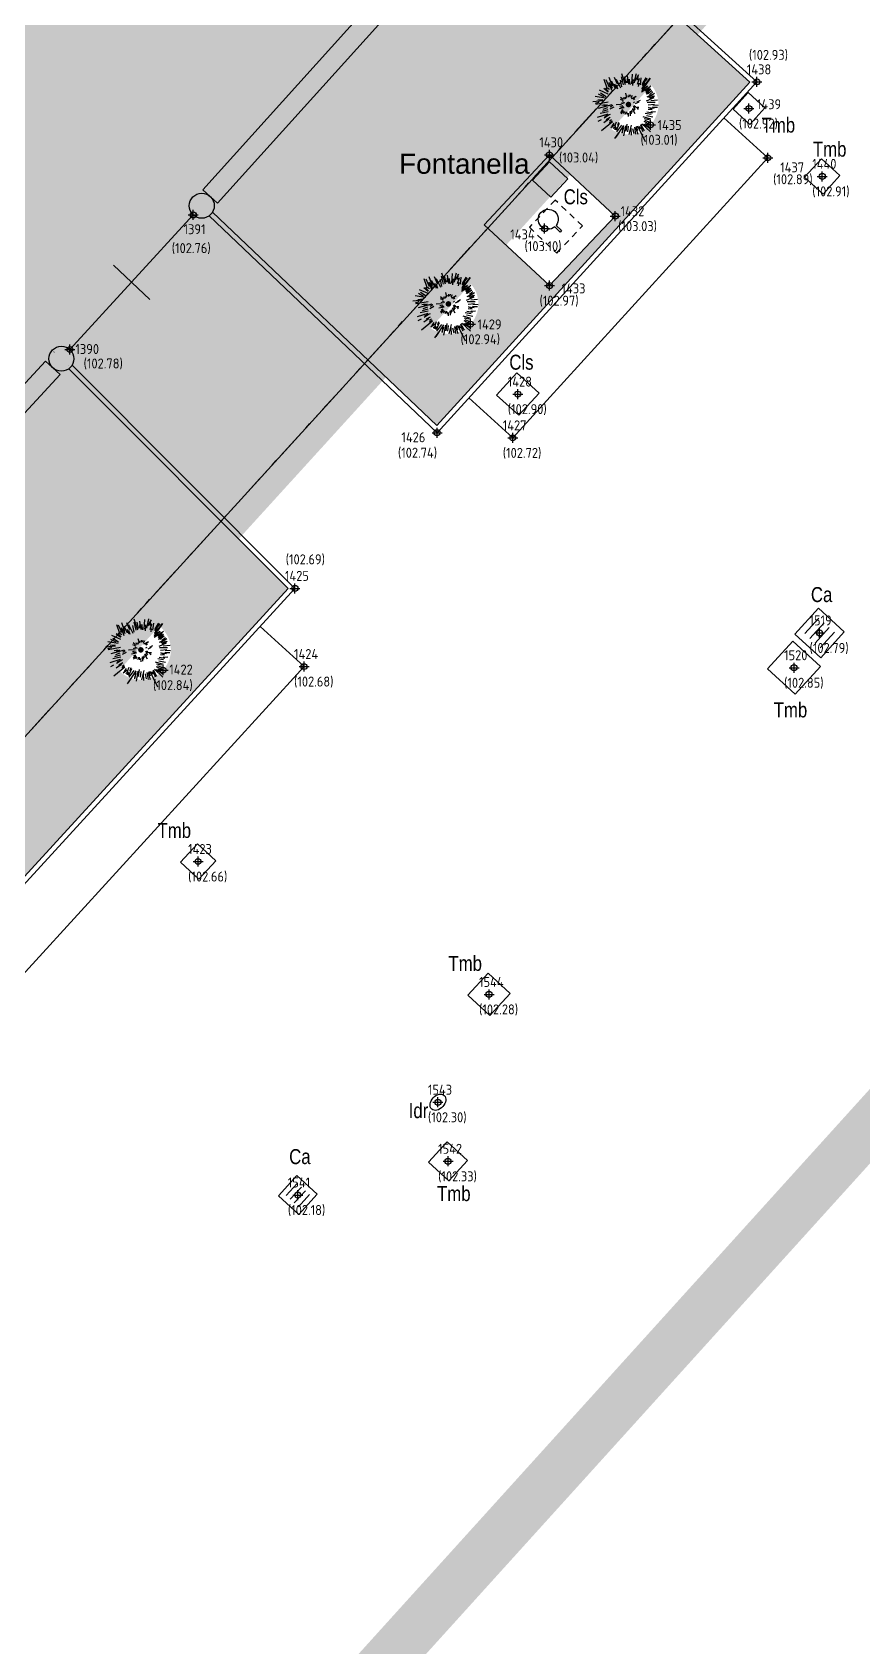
# Model space of a CAD drawing. Extents: x 9555 to 11275, y -8412 to -6382.
# Drawn here: x 10289.21 to 10305.8, y -8019.23 to -7986.96 of the extents above; entities that cross this region are included whole.
import ezdxf
from ezdxf.enums import TextEntityAlignment as Align

# ---------------------------------------------------------------- set-up
doc = ezdxf.new("R2010")
doc.units = 0
doc.header["$MEASUREMENT"] = 0
doc.header["$XCLIPFRAME"] = 2
doc.header["$PDMODE"] = 33
doc.header["$PDSIZE"] = 0.12
for name, pattern in [('DASHEDX2', [1.5, 1, -0.5]), ('HIDDEN2', [0.1875, 0.125, -0.0625]), ('PHANTOM2', [1.25, 0.625, -0.125, 0.125, -0.125, 0.125, -0.125]), ('TRATTEGGIATA', [0.75, 0.5, -0.25])]:
    doc.linetypes.add(name, pattern=pattern)
doc.layers.get('0').update_dxf_attribs({"color": 53, "lineweight": 50})
for name, color, linetype in [('01_PROG', 7, 'Continuous'), ('02_CAT', 7, 'Continuous'), ('Conf Lotti-Retino', 253, 'Continuous'), ('Conf Lotti_xLIMITE Comparto', 30, 'DASHEDX2'), ('GEI-Nome_P', 6, 'Continuous'), ('GEI-Punti', 7, 'Continuous'), ('Gei-Punti_3D', 3, 'Continuous'), ('GEI-Quote_P', 3, 'Continuous'), ('GEI-Simboli', 6, 'Continuous'), ('Immagine', 181, 'Continuous'), ('Ril-Aiuola_Retino', 85, 'Continuous'), ('Ril-Albero', 104, 'Continuous'), ('Ril-Fabbr_Retino', 8, 'Continuous'), ('Ril-Fontana', 6, 'Continuous'), ('Ril-Muro', 6, 'Continuous'), ('Ril-Strada', 4, 'Continuous'), ('Ril-Strada_Marciapiede', 4, 'Continuous'), ('Ril-Tomb_CADITOIA-Chiusino', 5, 'Continuous'), ('Ril-Tomb_CEMENTO-Cls', 5, 'Continuous'), ('Ril-Tomb_Idrante', 5, 'Continuous'), ('Ril-Tombino', 5, 'Continuous')]:
    doc.layers.add(name, color=color, linetype=linetype)
for name, color, linetype, lineweight in [('Conf Lotti', 2, 'PHANTOM2', 30), ('Fr02 Fgl. 957E', 150, 'Continuous', 30), ('x Area Rilievo', 1, 'Continuous', 15)]:
    doc.layers.add(name, color=color, linetype=linetype, lineweight=lineweight)
doc.styles.add('Arial', font='arial.ttf')
doc.styles.add('HELVLA', font='helvl', dxfattribs={"width": 0.8})
doc.styles.get("Standard").update_dxf_attribs({"font": 'isocp.shx'})
picture_1 = doc.add_image_def('image2.png', size_in_pixel=(4950, 3510))
picture_2 = doc.add_image_def('image3.png', size_in_pixel=(3510, 4950))

# ---------------------------------------------------------------- blocks, each defined once
blk = doc.blocks.new('TCa-a')
at = {"layer": 'Ril-Tomb_CADITOIA-Chiusino'}
for p, q in [((-0.1499999999998636, 0.1500000000005457), (0.1500000000000909, 0.1500000000005457)), ((-0.1499999999998636, 0.0500000000001819), (0.1500000000000909, 0.0500000000001819)), ((-0.1499999999998636, -0.0500000000001819), (0.1500000000000909, -0.0500000000001819)), ((-0.1499999999998636, -0.1499999999996362), (0.1500000000000909, -0.1499999999996362))]:
    blk.add_line(p, q, dxfattribs=at)
blk.add_lwpolyline([(-0.25, -0.25), (0.25, -0.25), (0.25, 0.25), (-0.25, 0.25)], close=True, dxfattribs=at)
blk = doc.blocks.new('ALB_CIPRESSO')
at = {"layer": 'Ril-Albero'}
for p, q in [((-1.14571253691588, 0.8976426906119741), (-1.311359183518789, 1.36083044550287)), ((-1.077183203503409, 0.7079080571656959), (-1.251974136523586, 0.8912705502298195)), ((-1.022870875815443, 0.932111902451652), (-1.21052881668038, 1.344782201356793)), ((-1.027606655130739, 0.8145787470402865), (-1.207501548706205, 0.9307619045703177)), ((-0.9041513586303154, 0.7651249257487507), (-1.047132166544316, 1.189312234617319)), ((-0.8666236375688641, 0.9892060439542547), (-1.037987880127275, 1.469137496444091)), ((-0.8601287701067122, 0.8661598377184418), (-0.9685176391010373, 1.150720878860739)), ((-0.7207479565397534, 0.9343209898925124), (-0.9133871308797552, 1.26302734663841)), ((-0.5988472030526282, 1.097472185869265), (-0.7582853453795906, 1.476777816655158)), ((-0.6417652478560285, 0.8453758142568404), (-0.7332058741174023, 1.107680106979387)), ((-0.7332058741174023, 1.107680106979387), (-0.7207479565397534, 0.9343209898925124)), ((-0.5800989631457014, 0.8290412069254671), (-0.6544686195941267, 1.052304144597656)), ((-0.4127028961747783, 0.8918120353537233), (-0.645487969283522, 1.354508881926449)), ((-0.357204206713277, 0.9537646832523023), (-0.438273275757183, 1.328048171537375)), ((-0.2629096163636859, 1.066357514215269), (-0.3724439381048796, 1.507574883871712)), ((-0.1566071077295419, 1.067134785720555), (-0.3568456932521258, 1.669948808339541)), ((-0.1293282168055612, 1.162452101738381), (-0.2045978718406332, 1.508802154670775)), ((-0.07354316415739959, 1.185240667507969), (-0.04708245376673403, 1.392455361032262)), ((0.01654746422354947, 1.107567047676639), (-0.04826881554026841, 1.554706558421458)), ((0.0481530441961695, 1.376366207861793), (0.01654746422354947, 1.107567047676639)), ((0.1118238712135735, 1.085883025627481), (0.0481530441961695, 1.376366207861793)), ((0.178716843559414, 1.11994314720323), (0.2196303460559648, 1.646188093711316)), ((0.2465098144916738, 1.030916153513317), (0.2720705262954652, 1.361217962301453)), ((0.3293692129304873, 1.176996379675984), (0.4266814034754134, 1.642106858822444)), ((0.334309537379113, 1.266555190710278), (0.4319490001373651, 1.686906718852697)), ((0.3844179030986652, 1.300492585205575), (0.5721889032645322, 1.637575624639794)), ((0.5333520933495492, 1.592530310448637), (0.3844179030986652, 1.300492585205575)), ((0.4977880055685091, 1.099895486220703), (0.6017996087089159, 1.413985414754279)), ((0.5073413822524344, 1.323772059293333), (0.5333520933495492, 1.592530310448637)), ((0.6017996087089159, 1.413985414754279), (0.5073413822524344, 1.323772059293333)), ((0.5546366929102078, 0.9772174612244271), (0.5756661705315764, 1.162011770224126)), ((0.6490540103397962, 1.073025685562243), (0.6966260164053892, 1.453844950336133)), ((0.7189333416324644, 0.6986603792265669), (1.164600127417543, 0.9648919385072077)), ((0.7240782112146462, 0.7602448458819708), (1.041267557996662, 0.9975611531735922)), ((0.7346952225921086, 0.8386548281923751), (0.9009458368163905, 1.058081985134777)), ((0.9015185631897111, 0.9797538208804326), (0.7346952225921086, 0.8386548281923751)), ((0.7497207410717692, 1.079356916918186), (0.9651797224282745, 1.45580858361609)), ((1.021455683396653, 1.411458722877796), (0.7497207410717692, 1.079356916918186)), ((0.7554792460537101, 1.057018350444196), (0.8945736964342359, 1.164343584743619)), ((0.8225358545062136, 1.068698996516105), (0.7554792460537101, 1.057018350444196)), ((0.7566246988008061, 0.9003620219282311), (0.9116855752740776, 1.11970736082003)), ((0.9009458368163905, 1.058081985134777), (0.7566246988008061, 0.9003620219282311)), ((0.9651797224282745, 1.45580858361609), (0.7604195705027905, 1.14657716147849)), ((0.77345021445376, 0.8948898801354517), (1.183584153705397, 1.429429691279438)), ((0.9116855752740776, 1.11970736082003), (0.77345021445376, 0.8948898801354517)), ((0.783289954324573, 1.079602371079091), (1.021455683396653, 1.411458722877796)), ((0.8945736964342359, 1.164343584743619), (0.783289954324573, 1.079602371079091)), ((0.7844354070714417, 0.922946042564945), (0.9058452522385778, 1.153235665045941)), ((0.9011503819499467, 1.030107640757706), (0.7844354070714417, 0.922946042564945)), ((1.041267557996662, 0.9975611531735922), (0.8129824778222883, 0.8448224234416557)), ((0.8129824778222883, 0.8448224234416557), (0.9015185631897111, 0.9797538208804326)), ((0.9058452522385778, 1.153235665045941), (0.8225358545062136, 1.068698996516105)), ((1.183584153705397, 1.429429691279438), (0.9011503819499467, 1.030107640757706)), ((0.9313747227943168, 0.722594397742796), (1.220221543959042, 1.010059979778816)), ((1.153983116039853, 0.8864819561986224), (0.9313747227943168, 0.722594397742796)), ((0.9600036115984949, 0.6332810408657679), (1.153983116039853, 0.8864819561986224)), ((-1.386854957156402, 0.2076738217529055), (-1.929148147811475, 0.1477569574108202)), ((-1.621184905499831, 0.1164377406257699), (-1.810919538946109, 0.04790840721216227)), ((-1.236816223185315, 0.3486500873623299), (-1.802552524035491, 0.4340361776758073)), ((-1.100862100080121, 0.1202422801088687), (-1.771387275577808, -0.002159049477995723)), ((-1.387223138396394, 0.2580276416338165), (-1.666762037037188, 0.2280078459225479)), ((-1.343568731112782, 0.4094163734844187), (-1.630011587482386, 0.5583914727631054)), ((-1.627311591722219, 0.1891301269806718), (-1.621184905499831, 0.1164377406257699)), ((-1.092945084463054, 0.5679136081980687), (-1.575617441741088, 0.7714055802971416)), ((-1.209332787127778, 0.4159930590012664), (-1.518605118292953, 0.626348079800664)), ((-1.104871184694275, 0.6685394299020118), (-1.335733533549046, 0.8682774393291766)), ((-0.6636032382325538, 0.00594093780273397), (-0.3671160968585809, 0.01370398509243387)), ((-0.45312549035134, 0.2984286623395747), (-0.2791118288378129, 0.2213686779123236)), ((-0.4259284174806908, 0.4049357161075022), (-0.2907515658821467, 0.2828304174872756)), ((-0.4180426431114483, 0.09166396810906008), (-0.2890742957886232, 0.05344079359201714)), ((-0.3458820741036561, 0.1705239497096045), (-0.2054376258431603, 0.09321851112144941)), ((-0.2691902709138958, 0.3948914311058616), (-0.2237358664565363, 0.300105932434235)), ((-0.1909439247106093, 0.4066538952283736), (-0.1454486112263567, 0.3062735276835156)), ((-0.1645241233466095, 0.6194634576295357), (-0.0956266086936921, 0.3793750043041655)), ((-0.0956266086936921, 0.3793750043041655), (-0.05164492919698205, 0.4860047851525451)), ((0.02174291061123768, 0.397018700490662), (0.03199174074848088, 0.5257825026801584)), ((0.0941898428056902, 0.4367145999658533), (0.1159147738808315, 0.5263961380805995)), ((0.1449118439250014, 0.3867289613262983), (0.2167042316928018, 0.5159427628095727)), ((0.1677004096939072, 0.3309439086788188), (0.4130973687083497, 0.4390464144871657)), ((0.4130973687083497, 0.4390464144871657), (0.2237718255287291, 0.3145683923194156)), ((0.2237718255287291, 0.3145683923194156), (0.3293788807093279, 0.4104584347078344)), ((0.2744529176211472, 0.2701776225549111), (0.3523310825846693, 0.3322939065601531)), ((0.2756801884213473, 0.1023315562906646), (0.3368964738383511, 0.1475405065903033)), ((0.3935406160464936, 0.05283682597291772), (0.5775167445106035, 0.1437047258605162)), ((0.4824448826541357, 0.1374144035307836), (0.655149455314131, 0.239390223116061)), ((1.221530632812573, 0.83102417576265), (0.9600036115984949, 0.6332810408657679)), ((0.960494519918484, 0.5661426143615245), (1.221530632812573, 0.83102417576265)), ((0.9911688600561774, 0.1970858137119649), (1.392608512184097, 0.3902568053999858)), ((1.011993792544672, 0.409854467088735), (1.391094878197009, 0.5972669537932234)), ((1.014080152904853, 0.1245161544375151), (1.444885056316934, 0.1276661494921427)), ((1.02755112837076, 0.5778232604316145), (1.272375361011882, 0.7642539304961247)), ((1.071051567326549, -0.01494647718027409), (1.412052205544114, 0.02671305557305459)), ((1.084808905979344, 0.3991965466848342), (1.418905586467872, 0.6198509744281182)), ((1.145452465022572, 0.5227336612369982), (1.328937685166693, 0.680739987632478)), ((1.157746746493785, 0.3717540196521441), (1.364020532406585, 0.4739752933983254)), ((1.158237654814002, 0.3046155931479007), (1.425523181010249, 0.480020161567154)), ((1.209164201066869, 0.2266556101312744), (1.583774961563904, 0.2629657281704567)), ((-1.11853703751467, -0.523331276679528), (-1.693499442835673, -0.7065807104445412)), ((-1.48554838682935, -0.8337490605917992), (-1.65833477754245, -0.9245351424269757)), ((-0.9040598727981433, -0.01260275697131874), (-1.635514970525946, -0.219377118981356)), ((-1.091544509777577, -0.3888498785363481), (-1.527207919584725, -0.4927484223735519)), ((-1.256536611953607, -0.01518002565171628), (-1.446516699559879, -0.05014014580956427)), ((-1.120214307608421, -0.2939416527860885), (-1.427359369386068, -0.3745198135093233)), ((-1.143452872670423, -0.1766130425075971), (-1.383418598915796, -0.2622951637858932)), ((-1.16138293204358, -0.02007944107208459), (-1.339968736765513, -0.08293208755821979)), ((-1.33901816137336, -0.9781520166598057), (-1.055070755630823, -0.78584011453313)), ((-1.078963865119476, -0.5789936022483744), (-1.323992642893927, -0.7374499279358133)), ((-0.9897732353254014, -0.5335801068194996), (-1.27429336744126, -0.6475638446881931)), ((-1.27429336744126, -0.6475638446881931), (-1.078963865119476, -0.5789936022483744)), ((-0.9884641464718698, -0.712615910833847), (-1.200250983206388, -0.8260678313563403)), ((-1.200250983206388, -0.8260678313563403), (-1.177421508411271, -0.8874477528806892)), ((-0.9148717615303212, -0.8295763398728013), (-1.020601543791145, -0.9086817756342498)), ((-0.7912215876749542, -0.1404665605732589), (-1.014157253134272, -0.2595951680250437)), ((-0.8533787807054978, -0.05699352673400426), (-0.9870419983167267, -0.1418983765070152)), ((-0.5108645085008447, -0.2223441423720942), (-0.2316119730471655, -0.1531602645336534)), ((-0.4614515962352925, -0.09329397699548281), (-0.3050407218818236, -0.05857931099671987)), ((-0.4254278413818611, -0.4287406553630717), (-0.2809430672593862, -0.2934001676603657)), ((-0.4162426459379276, -0.1545102624113497), (-0.2431698920379404, -0.1028882627069834)), ((-0.3968398616041213, -0.5124591433632304), (-0.2637493703664404, -0.3492261293340562)), ((-0.3815279799382552, -0.3109211367664102), (-0.3034043608147385, -0.2823740660169278)), ((-0.37593311106275, -0.3108802277401992), (-0.2922555320903939, -0.2766973790876364)), ((-0.26836242260174, -0.483543891372392), (-0.196447307753715, -0.3711146965160879)), ((-0.2637493703664404, -0.3492261293340562), (-0.2637493703664404, -0.3492261293340562)), ((-0.1730041975583845, -0.5164176511716505), (-0.1011709007639183, -0.3927987185652455)), ((-0.1011709007639183, -0.3927987185652455), (-0.07205110363975109, -0.549250501946517)), ((-0.01112118140963503, -0.4648774695197062), (-0.00973027450254449, -0.6551030112859735)), ((0.07222912534916759, -0.3859356698631018), (0.0907319110960998, -0.6207974355529586)), ((0.1055528844422042, -0.352121002450076), (0.1457806012640503, -0.4973012300251867)), ((0.1444306033836256, -0.3126705571357888), (0.1955207857433834, -0.4130100156526169)), ((0.1997656567386912, -0.228338433737008), (0.3415191938524913, -0.4846796763413295)), ((0.2165093543383136, -0.2226208377796866), (0.3291021853012808, -0.316915428131324)), ((0.2604092157819196, -0.104801319183025), (0.3551128963983956, -0.04815717697238142)), ((0.2829932364172691, -0.1326120274534333), (0.574130963075504, -0.1584591024420661)), ((0.2831977815508253, -0.1605863718305045), (0.367898086189598, -0.2662752450632979)), ((0.3331425111632598, -0.1042695018350059), (0.4001582105888701, -0.08699398688804649)), ((0.574130963075504, -0.1584591024420661), (0.4510847568415102, -0.1649539699046727)), ((0.4510847568415102, -0.1649539699046727), (0.535825970507176, -0.2762377120143356)), ((0.7847001967891174, -0.6436990606216568), (1.205256270063501, -0.7693128677565255)), ((0.8470619349527624, -0.7551464388398017), (1.127255378020209, -0.8146445451366162)), ((0.8981112082856271, -0.8498910284815793), (1.206728995023923, -0.9707281472765317)), ((0.9177497790003599, -0.4748711777192511), (1.23138970824084, -0.5173392232281913)), ((0.9745575573151655, -0.5919543338368385), (1.333201891719455, -0.6676643203845742)), ((1.001140994785828, -0.4015242469358782), (1.303673004328402, -0.4552638482509792)), ((1.067133968544567, -0.2443770101035625), (1.285497490795251, -0.265161033565164)), ((1.088940717673267, -0.1658852097389172), (1.396903959984684, -0.1972044265257864)), ((1.285497490795251, -0.265161033565164), (1.088940717673267, -0.1658852097389172)), ((1.213664194000557, -0.3887799661733879), (1.465310566317385, -0.3701544533450942)), ((1.303673004328402, -0.4552638482509792), (1.213664194000557, -0.3887799661733879)), ((1.396903959984684, -0.1972044265257864), (1.306936058683505, -0.1363154133232456)), ((1.306936058683505, -0.1363154133232456), (1.575530673733283, -0.1399466489183396)), ((1.328415535598651, -0.01306466195637768), (1.613958393381381, -0.03895264597304049)), ((-0.8692946299929645, -0.9411464451677602), (-1.470063201277753, -1.421128474465149)), ((-1.177421508411271, -0.8874477528806892), (-1.33901816137336, -0.9781520166598057)), ((-0.8864065088328061, -0.8965102212441707), (-1.036731605990781, -0.998322404722785)), ((-0.7616830325055162, -1.119404977676822), (-0.9564807174804173, -1.260708515497754)), ((-0.7960704262916352, -1.007753054325804), (-0.90678144202775, -1.170822432248315)), ((-0.90678144202775, -1.170822432248315), (-0.7616830325055162, -1.119404977676822)), ((-0.6884179197772937, -1.191606455709916), (-0.8218356832287554, -1.310080518735049)), ((-0.2746839861786157, -1.149415105608568), (-0.7508108991889912, -1.841102153586689)), ((-0.6620799364668528, -0.9676071555586532), (-0.738853557710172, -1.180784899201171)), ((-0.738853557710172, -1.180784899201171), (-0.6712651319107863, -1.241837548510375)), ((-0.7320314180344667, -1.348590056437388), (-0.6884179197772937, -1.191606455709916)), ((-0.6712651319107863, -1.241837548510375), (-0.7320314180344667, -1.348590056437388)), ((-0.2748067132586129, -1.132630498981598), (-0.6897582498788779, -1.773513727786849)), ((-0.504973608660066, -1.028005260441205), (-0.6700787701372519, -1.404088745899571)), ((-0.3812319489727543, -1.116623163863551), (-0.6470856592352447, -1.487848142924122)), ((-0.5388700941264233, -0.9834917635962483), (-0.5993091080363229, -1.135003222529122)), ((-0.5993091080363229, -1.135003222529122), (-0.504973608660066, -1.028005260441205)), ((-0.2960407360135378, -1.289450463602407), (-0.3501894275948416, -1.536033784390384)), ((-0.2683118457962337, -1.255676705217411), (-0.3499439734348471, -1.569602997644324)), ((-0.1627456996423007, -1.154191793952123), (-0.2594851638136788, -1.697630437351108)), ((-0.08503117078566902, -1.06969603444486), (-0.1437520055753794, -1.456191986146223)), ((-0.005884825995508436, -1.181020685582553), (-0.0428807297100775, -1.47783509916917)), ((0.1559163720999095, -1.11829076617687), (0.02536224051596037, -1.628405650486457)), ((0.1291283894961452, -1.280746508700759), (0.1487766279897187, -1.672264602902942)), ((0.224445705512835, -1.308025399624967), (0.2879528964233486, -1.5761291063518)), ((0.3302163968000968, -1.234514832734931), (0.3888650813155436, -1.603367088249797)), ((0.3917190454039883, -1.228469964566102), (0.5119931056026417, -1.60806195853911)), ((0.4136894306388967, -1.172357639705297), (0.4994124609447681, -1.417918234827084)), ((0.4863409079669054, -1.160636084608996), (0.9065793768068033, -2.008028885706153)), ((0.5648736173568523, -1.188037702611837), (0.6610091139068572, -1.32721397104433)), ((0.6483466511958795, -1.125880509580384), (0.7739701261100436, -1.47186238127324)), ((0.6592091167333365, -1.08103974052392), (0.8576067960555065, -1.432084663747446)), ((0.7316969579544548, -1.046938709923779), (1.193667109824446, -1.479983942022955)), ((0.8157427181668027, -1.063109681152127), (1.192398929997807, -1.306543006883658)), ((0.8313409630195565, -0.9007357566824794), (1.15143485069575, -1.060655139550363)), ((0.8993793881122656, -1.023331963622695), (1.090177656252308, -1.100269220971313))]:
    blk.add_line(p, q, dxfattribs=at)
at = {"layer": 'Ril-Albero', "const_width": 0.15, "flags": 128}
blk.add_lwpolyline([(-0.0749999999998181, 0, 1), (0.07500000000027285, 0, 1)], format="xyb", close=True, dxfattribs=at)
blk = doc.blocks.new('20043-1_Prog-Confini')
at = {"layer": 'Conf Lotti-Retino'}
blk.add_hatch(color=41, dxfattribs=at).paths.add_polyline_path([(10278.89737579227, -8012.220063342761), (10188.63944448483, -7930.13775199555), (10307.72607652135, -7799.189769688856), (10366.91160524755, -7853.014236146046), (10339.32656618824, -7883.346819618211), (10306.20423063409, -7919.768229275436), (10337.20851222508, -7948.100980190388)])
at = {"layer": 'Conf Lotti'}
blk.add_line((10220.16126990974, -8076.80644405013), (10397.9840078288, -7881.272081036064), dxfattribs=at)
at = {"layer": 'Conf Lotti_xLIMITE Comparto', "const_width": 1}
blk.add_lwpolyline([(10220.16127169158, -8076.806445670572), (10388.56467752741, -7891.629602082331), (10442.57147426394, -7940.744429337481), (10443.95534884731, -7939.222717106983), (10542.72119990987, -8029.042295507654), (10562.90537483127, -8006.847722235286), (10508.8985798685, -7957.732896593227), (10535.13800726631, -7928.879951339147), (10501.47623780322, -7898.267286041699), (10547.18877136976, -7848.001660636663), (10411.9695062309, -7725.030641243259), (10340.57834246114, -7745.229577507138), (10225.51241240563, -7871.756384511547), (10219.57166360702, -7866.353752460757), (10165.52391621495, -7925.784801506588), (10195.69424327256, -7953.179523551185), (10145.19012518152, -8008.626232577647)], close=True, dxfattribs=at)
blk = doc.blocks.new('-Fgl. 957E Estratto Foglio Intero_PostFR2')
at = {"layer": 'Immagine'}
image = blk.add_image(picture_1, insert=(9917.283654509196, -8422.509303729323), size_in_units=(838.1827212973916, 594.3477478290598), rotation=0.001090204153391001, dxfattribs=at)
image.set_boundary_path([(308.7555908007198, 193.6289745913382), (4680.161310497795, 3410.458243007306)])
image.dxf.flags = 15
blk = doc.blocks.new('-Fgl. 958 Estratto Foglio Intero_PostFR3')
at = {"layer": 'Immagine'}
image = blk.add_image(picture_2, insert=(9716.786041246873, -8308.17513906339), size_in_units=(1485.8142875308895, 2095.3791234409982), rotation=-0.001043539486264, dxfattribs=at)
image.set_boundary_path([(486.9858317041253, 415.0435325266662), (2987.88009123626, 4584.843253445799)])
image.dxf.flags = 15
blk = doc.blocks.new('- Fogli_Unione (Estratti_20043_SpostatoComeAll.957E_SuRIL_PostFR1-FR2-FR3 (2021-02-08)')
for name in ['-Fgl. 958 Estratto Foglio Intero_PostFR3', '-Fgl. 957E Estratto Foglio Intero_PostFR2']:
    blk.add_blockref(name, (0, 0))
blk = doc.blocks.new('2493-1_PostFRAZ')
at = {"layer": 'Fr02 Fgl. 957E'}
blk.add_line((10278.89737579227, -8012.220063342761), (10319.87816698385, -7967.157474636557), dxfattribs=at)
at = {"layer": '02_CAT'}
blk.add_blockref('- Fogli_Unione (Estratti_20043_SpostatoComeAll.957E_SuRIL_PostFR1-FR2-FR3 (2021-02-08)', (2.400635534626417, 6.76379925128731), dxfattribs=at)

msp = doc.modelspace()

# ---------------------------------------------------------------- hatches: boundary and pattern name
at = {"layer": 'Ril-Aiuola_Retino'}
h = msp.add_hatch(dxfattribs=at)
h.set_pattern_fill('TEXTURE', color=256, scale=2, angle=90, style=0)
h.set_pattern_definition([(90, (-0.9599999999999999, 1.44), (-1.52, 0.8800000000000001), [0.08, -1.34, 0.06, -0.58, 0.12, -1.42]), (99.99999999999999, (-1.78, 1.06), (-1.90229523315529, 0.537840911343363), [0.14, -0.34, 0.18, -1.06, 0.09999999999999999, -1.32]), (110, (-1.14, 0.8600000000000001), (-1.473175022505177, 0.8898063570613953), [0.16, -1.1, 0.14, -0.82, 0.1, -0.64]), (120, (-1.02, 1.44), (-1.693679121828036, -0.146461709275204), [0.09999999999999999, -0.6599999999999999, 0.07999999999999999, -0.9799999999999999, 0.05999999999999999, -1.3]), (130, (-1.46, 0.8800000000000001), (-1.442469036049412, 0.2255727821317983), [0.08, -0.88, 0.06, -0.56, 0.16, -1.02]), (140, (-0.7399999999999999, 1.18), (-1.571556626837207, -0.5349857648985248), [0.04, -0.74, 0.1, -1.22, 0.12, -0.62]), (150, (-0.8799999999999999, 1.24), (-1.491384387633061, -0.6631535329954588), [0.1, -0.82, 0.04, -0.96, 0.08, -0.74]), (160, (-0.6399999999999999, 1.02), (-1.437245651988788, -0.7326151348691359), [0.05999999999999999, -0.3799999999999999, 0.12, -0.6399999999999999, 0.07999999999999999, -0.8799999999999999]), (170, (-1.82, 1.12), (-1.098129669690666, -1.390435625458823), [0.14, -0.8799999999999999, 0.05999999999999999, -1.04, 0.12, -0.9799999999999999]), (180, (-0.9599999999999999, 1.24), (-0.7400000000000002, -1.76), [0.12, -0.62, 0.08, -1.22, 0.04, -1.24]), (190, (-1.58, 0.9200000000000002), (-0.9676352743414199, -1.653143059704817), [0.14, -0.78, 0.12, -0.64, 0.14, -1.46]), (200, (-0.4399999999999999, 0.78), (-0.5446075888431804, -1.602935611362608), [0.16, -0.52, 0.08, -1.06, 0.12, -1.16]), (210, (-0.68, 0.24), (-0.1899484522385718, -1.910999629903724), [0.1, -1.34, 0.12, -0.62, 0.14, -0.82]), (220, (-0.2399999999999999, 0.68), (-0.4751072084166816, -1.860718447404257), [0.05999999999999999, -0.4399999999999999, 0.07999999999999999, -0.8599999999999999, 0.16, -1.12]), (230, (-1.84, 0.08000000000000011), (0.2280379188004466, -1.470645677105523), [0.12, -0.72, 0.14, -0.62, 0.08, -0.84]), (240, (-0.1199999999999999, 1.74), (0.8051150572225253, -1.365499814951862), [0.08, -0.56, 0.16, -1.24, 0.14, -1.14]), (250, (-1.24, 0.42), (1.082857927901268, -1.586007158868261), [0.12, -0.8399999999999999, 0.09999999999999999, -0.7599999999999999, 0.07999999999999999, -1.22]), (260, (-0.76, 0.54), (1.127487767342948, -1.437626980301919), [0.18, -0.6599999999999999, 0.12, -0.8999999999999999, 0.16, -0.8799999999999999])])
edge = h.paths.add_edge_path()
edge.add_line((10259.41179574993, -8036.154972743192), (10258.58044586977, -8032.196657575016))
edge.add_line((10258.58044586977, -8032.196657575016), (10239.68433498582, -8052.804090476709))
edge.add_arc((10242.74871644473, -8046.805608076083), 6.735890797536639, 242.9393531771721, 268.5250675738594)
edge.add_arc((10242.60278186444, -8051.456776110168), 2.082671874429409, 269.2449619572548, 315.7879326674583)
edge.add_line((10244.09556558497, -8052.909056696098), (10259.41179574993, -8036.154972743192))
h.paths.add_polyline_path([(10251.44665304075, -8041.590540791994), (10251.10864698245, -8041.958985927216), (10250.74020184723, -8041.620979868921), (10251.07820790552, -8041.252534733698)], flags=16)
h.paths.add_polyline_path([(10245.36581473884, -8049.139847977499), (10245.66057084702, -8049.410252824136), (10245.39016600038, -8049.705008932313), (10245.0954098922, -8049.434604085677)], flags=16)
h.paths.add_polyline_path([(10244.65005542819, -8049.772403691679), (10245.09218959047, -8050.178010961634), (10244.68658232051, -8050.620145123901), (10244.24444815824, -8050.214537853946)], flags=16)
h.paths.add_polyline_path([(10269.44141587097, -8025.244552220099), (10266.97747102602, -8022.998891003449), (10262.34055549251, -8028.089758204756), (10266.22580272909, -8028.752264919402)])
edge = h.paths.add_edge_path()
edge.add_line((10271.38830248644, -8020.300272366775), (10261.13926693347, -8010.738879714776))
edge.add_line((10261.13926693347, -8010.738879714776), (10259.42480678202, -8012.589819143431))
edge.add_line((10259.42480678202, -8012.589819143431), (10271.13637369937, -8023.437832038986))
edge.add_arc((10269.75075199627, -8021.747680152097), 2.185534466636963, 309.345613393773, 401.473012195543)
edge = h.paths.add_edge_path(flags=16)
edge.add_arc((10267.61393202455, -8017.747155825296), 0.09972012964681198, 0, 360)
edge = h.paths.add_edge_path(flags=17)
edge.add_arc((10255.08809421915, -8012.546979828357), 5.50135069720677, 56.90254043089238, 77.9167816132323)
edge.add_arc((10254.2181289062, -8016.741630930719), 9.78521763106074, 78.07712755484376, 113.6808342124975)
edge.add_line((10250.28797981577, -8007.78035801811), (10254.96658461725, -8012.04648259265))
edge.add_line((10254.96658461725, -8012.04648259265), (10256.7424, -8010.1052))
edge.add_line((10256.7424, -8010.1052), (10258.47083923174, -8011.706192523662))
edge.add_line((10258.47083923174, -8011.706192523662), (10260.19901089032, -8009.840450085937))
edge.add_line((10260.19901089032, -8009.840450085937), (10258.09218828069, -8007.938262179907))
h.paths.add_polyline_path([(10256.14572630467, -8008.483993736826), (10255.84252401014, -8008.816511853953), (10255.51000589301, -8008.513309559429), (10255.81320818753, -8008.180791442303)], flags=16)
edge = h.paths.add_edge_path()
edge.add_line((10298.96689125276, -7983.808399185695), (10298.73777272661, -7984.05960514997))
edge.add_line((10298.73777272661, -7984.05960514997), (10298.66388853495, -7983.992217271071))
edge.add_line((10298.66388853495, -7983.992217271071), (10292.9121588765, -7990.376915100542))
edge.add_line((10292.9121588765, -7990.376915100542), (10292.76456353786, -7990.243112563931))
edge.add_arc((10292.59665318709, -7990.428331661504), 0.2500000000002805, 2.0838797354372218e-10, 47.806124176987225, ccw=False)
edge.add_arc((10292.59665318709, -7990.428331661502), 0.25, 329.40942082318537, 359.99999999979156, ccw=False)
edge.add_line((10292.81185961564, -7990.555556631975), (10297.29132385767, -7994.821769409121))
edge.add_line((10297.29132385767, -7994.821769409121), (10303.54268937597, -7987.958547710658))
edge.add_line((10303.54268937597, -7987.958547710658), (10298.96689125276, -7983.808399185695))
h.paths.add_polyline_path([(10299.5394, -7989.4093), (10300.856, -7990.6344), (10299.5429, -7992.025), (10298.23655963556, -7990.809446619722)], flags=16)
h.paths.add_polyline_path([(10321.78327004013, -7967.974189512216), (10317.06721377105, -7963.766082862167), (10301.47354308173, -7980.911706971132), (10301.54742727339, -7980.97909485003), (10301.31830963345, -7981.230299842668), (10305.90973001031, -7985.369174745061)])
edge = h.paths.add_edge_path()
edge.add_line((10265.27725537629, -8002.446785079417), (10265.20902875338, -8002.51989546121))
edge.add_line((10265.20902875338, -8002.51989546121), (10264.769, -8002.112))
edge.add_line((10264.769, -8002.112), (10261.8481, -7999.4044))
edge.add_line((10261.8481, -7999.4044), (10261.40807369813, -7998.996506811276))
edge.add_line((10261.40807369813, -7998.996506811276), (10261.47605589628, -7998.923169094272))
edge.add_line((10261.47605589628, -7998.923169094272), (10203.35645867271, -7945.796275146587))
edge.add_line((10203.35645867271, -7945.796275146587), (10203.0857689029, -7946.743195217536))
edge.add_line((10203.0857689029, -7946.743195217536), (10229.53270094112, -7971.164364661734))
edge.add_line((10229.53270094112, -7971.164364661734), (10245.96376818236, -7986.219461400684))
edge.add_line((10245.96376818236, -7986.219461400684), (10278.10292683263, -8015.665177348075))
edge.add_line((10278.10292683263, -8015.665177348075), (10286.37309546445, -8006.76240389268))
edge.add_line((10286.37309546445, -8006.76240389268), (10294.32002733199, -7998.078570988463))
edge.add_line((10294.32002733199, -7998.078570988463), (10289.94073629661, -7993.687753730192))
edge.add_arc((10289.79314681291, -7993.485968338499), 0.2499999999986927, 227.8061241765672, 306.18241245507033, ccw=False)
edge.add_line((10289.62523646215, -7993.671187436069), (10289.7718212797, -7993.804073884909))
edge.add_line((10289.7718212797, -7993.804073884909), (10274.2612, -8010.6211))
edge.add_line((10274.2612, -8010.6211), (10273.96533349228, -8010.351896870433))
edge.add_line((10273.96533349228, -8010.351896870433), (10265.27725537629, -8002.446785079417))
edge = h.paths.add_edge_path(flags=16)
edge.add_arc((10242.30196517348, -7981.910981821546), 0.2749999999996362, 0, 360)
edge = h.paths.add_edge_path(flags=17)
edge.add_line((10245.0627, -7987.2045), (10228.6289, -7972.1469))
edge.add_line((10228.6289, -7972.1469), (10203.79572145987, -7949.213606471599))
edge.add_arc((10217.17157356199, -7941.370227255536), 15.50587040397228, 210.3866569815303, 217.4529081494896)
edge.add_arc((10284.77469536825, -7889.584750631476), 100.6640624182057, 217.452908149496, 226.9203092994144)
edge.add_line((10216.01963939099, -7963.110227441216), (10256.19378796169, -7999.736321860948))
edge.add_arc((10258.52089054708, -7997.012226771952), 3.582750409508292, 229.4938518372181, 286.5396004216515)
edge.add_line((10259.54082066963, -8000.44673445748), (10245.0627, -7987.2045))
edge = h.paths.add_edge_path(flags=16)
edge.add_arc((10253.5797824506, -7995.958020550484), 0.09972012964681198, 0, 360)
edge = h.paths.add_edge_path(flags=16)
edge.add_arc((10239.70533959846, -7983.989900841338), 0.3500000000003638, 0, 360)
edge = h.paths.add_edge_path(flags=16)
edge.add_arc((10235.47777231496, -7979.726805742138), 0.1499999999996362, 0, 360)
edge = h.paths.add_edge_path(flags=16)
edge.add_arc((10226.39744038748, -7971.226627905005), 0.2250000000003638, 0, 360)
edge = h.paths.add_edge_path()
edge.add_arc((10267.19656179205, -8005.310661152354), 3.293243597333227, 165.3934021254892, 214.5854441671309)
edge.add_line((10264.4852982237, -8007.180020201426), (10274.38303560735, -8016.540707436928))
edge.add_arc((10275.94597346662, -8013.899336626431), 3.069139050365813, 239.3865743873031, 294.7972513008727)
edge.add_line((10277.23319657142, -8016.685493691093), (10264.00975537624, -8004.480168371205))
edge = h.paths.add_edge_path(flags=16)
edge.add_arc((10283.2264073857, -8008.306247290923), 0.6000000000003638, 0, 360)
edge = h.paths.add_edge_path(flags=16)
edge.add_arc((10287.2442073857, -8003.766147290918), 0.6000000000003638, 0, 360)
edge = h.paths.add_edge_path(flags=16)
edge.add_arc((10291.3806073857, -7999.304947290923), 0.6000000000003638, 0, 360)
edge = h.paths.add_edge_path(flags=16)
edge.add_arc((10279.2088073857, -8012.595847290923), 0.6000000000003638, 0, 360)
edge = h.paths.add_edge_path(flags=16)
edge.add_arc((10297.5232073857, -7992.389647290923), 0.6000000000003638, 0, 360)
edge = h.paths.add_edge_path(flags=16)
edge.add_arc((10301.1187073857, -7988.404447290923), 0.6000000000003638, 0, 360)
edge = h.paths.add_edge_path(flags=16)
edge.add_arc((10306.9317073857, -7982.266447290917), 0.6000000000003638, 0, 360)
edge = h.paths.add_edge_path(flags=16)
edge.add_arc((10311.1577073857, -7977.496347290923), 0.6000000000003638, 0, 360)
edge = h.paths.add_edge_path(flags=16)
edge.add_arc((10314.6306073857, -7973.577247290923), 0.6000000000003638, 0, 360)
edge = h.paths.add_edge_path(flags=16)
edge.add_arc((10318.1257073857, -7969.779447290923), 0.6000000000003638, 0, 360)
edge = h.paths.add_edge_path(flags=16)
edge.add_arc((10271.2268073857, -8021.324247290923), 0.6000000000003638, 0, 360)
edge = h.paths.add_edge_path(flags=16)
edge.add_arc((10269.36040912415, -8020.259326542329), 0.6000000000003638, 0, 360)
edge = h.paths.add_edge_path(flags=16)
edge.add_arc((10266.48640912415, -8018.280226542335), 0.6000000000003638, 0, 360)
edge = h.paths.add_edge_path(flags=16)
edge.add_arc((10264.34960912415, -8016.074026542329), 0.6000000000003638, 0, 360)
edge = h.paths.add_edge_path(flags=16)
edge.add_arc((10261.81850912415, -8013.683626542329), 0.6000000000003638, 0, 360)
edge = h.paths.add_edge_path(flags=16)
edge.add_arc((10267.1087073857, -8026.531347290923), 0.6000000000003638, 0, 360)
edge = h.paths.add_edge_path(flags=16)
edge.add_arc((10257.4040073857, -8037.193147290917), 0.6000000000003638, 0, 360)
edge = h.paths.add_edge_path(flags=16)
edge.add_arc((10254.3649073857, -8039.793647290923), 0.6000000000003638, 0, 360)
edge = h.paths.add_edge_path(flags=16)
edge.add_arc((10251.8605073857, -8043.162847290918), 0.6000000000003638, 0, 360)
edge = h.paths.add_edge_path(flags=16)
edge.add_arc((10249.2937073857, -8046.034747290918), 0.6000000000003638, 0, 360)
edge = h.paths.add_edge_path(flags=16)
edge.add_arc((10246.4296073857, -8048.731947290923), 0.6000000000003638, 0, 360)
edge = h.paths.add_edge_path(flags=16)
edge.add_arc((10243.9096073857, -8051.959047290923), 0.6000000000003638, 0, 360)
edge = h.paths.add_edge_path(flags=16)
edge.add_arc((10215.12949611857, -7960.564048627255), 0.09972012964681198, 0, 360)
edge = h.paths.add_edge_path(flags=16)
edge.add_arc((10232.67983683192, -7976.833399043174), 0.09972012964681198, 0, 360)
h.paths.add_polyline_path([(10309.3444, -7979.1674), (10309.8379, -7979.5822), (10308.7902, -7980.7803), (10308.30500016978, -7980.356008319737)], flags=16)
h.paths.add_polyline_path([(10310.81908310037, -7971.024590266027), (10311.2775, -7971.4117), (10310.8736, -7971.89), (10310.41518310037, -7971.502890266028)], flags=16)
h.paths.add_polyline_path([(10320.93393557683, -7967.544422243882), (10321.4160053349, -7967.972452661441), (10320.3362, -7969.1417), (10319.86268475907, -7968.704406480956)], flags=16)
h.paths.add_polyline_path([(10253.40869597861, -7996.50365780824), (10253.17289454713, -7996.762301867668), (10252.9142504877, -7996.526500436179), (10253.15005191919, -7996.267856376749)], flags=16)
h.paths.add_polyline_path([(10274.47878422231, -8011.14358044581), (10274.18292447801, -8010.874383470146), (10273.81277863647, -8011.28119061855), (10274.10863838077, -8011.550387594213)], flags=16)
h.paths.add_polyline_path([(10274.50962316954, -8010.54828174306), (10275.0241804513, -8011.022866432965), (10275.49876514121, -8010.508309151212), (10274.98420785945, -8010.033724461303)], flags=16)
h.paths.add_polyline_path([(10310.45316899694, -7978.784289089574), (10310.15730925265, -7978.515092113911), (10309.78716341111, -7978.921899262315), (10310.0830231554, -7979.191096237978)], flags=16)
h.paths.add_polyline_path([(10311.01506899694, -7979.555989089575), (10310.71920925264, -7979.286792113911), (10310.34906341111, -7979.693599262315), (10310.6449231554, -7979.962796237978)], flags=16)
h.paths.add_polyline_path([(10310.77629141485, -7972.084373179713), (10311.22016852558, -7972.488072307096), (10311.62386765297, -7972.044195196363), (10311.17999054223, -7971.640496068979)], flags=16)
h.paths.add_polyline_path([(10309.72942692604, -7972.048473025478), (10310.24728355227, -7972.519455338064), (10310.71826586487, -7972.001598711834), (10310.20040923863, -7971.530616399245)], flags=16)
at = {"layer": 'Ril-Fabbr_Retino'}
h = msp.add_hatch(dxfattribs=at)
h.set_pattern_fill('ANSI31', color=256, scale=10, angle=47.7, style=2)
h.set_pattern_definition([(92.69999999999999, (0, 0), (-1.248612343702463, -0.05888306338705329), [])])
edge = h.paths.add_edge_path()
edge.add_line((10305.38637799575, -8054.4785767718), (10290.3084, -8040.6664))
edge.add_line((10290.3084, -8040.6664), (10263.0291, -8070.6001))
edge.add_line((10263.0291, -8070.6001), (10259.5235, -8067.4481))
edge.add_line((10259.5235, -8067.4481), (10252.4518, -8075.0522))
edge.add_line((10252.4518, -8075.0522), (10248.67135257407, -8071.631771949974))
edge.add_line((10248.67135257407, -8071.631771949974), (10237.96753840948, -8083.327059638181))
edge.add_line((10237.96753840948, -8083.327059638181), (10271.85426592281, -8114.23273846482))
edge.add_line((10271.85426592281, -8114.23273846482), (10368.88528697198, -8009.056591327539))
edge.add_line((10368.88528697198, -8009.056591327539), (10334.494, -7977.3613))
edge.add_line((10334.494, -7977.3613), (10323.7427, -7989.0611))
edge.add_line((10323.7427, -7989.0611), (10327.592, -7992.561))
edge.add_line((10327.592, -7992.561), (10320.6476, -8000.2925))
edge.add_line((10320.6476, -8000.2925), (10324.1443, -8003.5156))
edge.add_line((10324.1443, -8003.5156), (10296.8045, -8033.4901))
edge.add_line((10296.8045, -8033.4901), (10312.05377440147, -8047.114644047968))
edge.add_line((10305.36413793579, -8054.45848966729), (10310.81087390738, -8048.501352912443))
edge.add_line((10310.81087390738, -8048.501352912443), (10312.05377440147, -8047.114644047968))

# ---------------------------------------------------------------- linework, layer by layer
at = {"layer": 'GEI-Punti'}
for p in [(10303.6841, -7987.9518), (10303.5264, -7988.4846), (10301.5608, -7988.8101), (10299.5394, -7989.4093), (10303.9022, -7989.4696), (10304.9912, -7989.8406), (10292.4277, -7990.6126), (10300.856, -7990.6344), (10299.4455, -7990.8849), (10299.5429, -7992.025), (10297.9653, -7992.7953), (10289.9621, -7993.3017), (10298.9092, -7994.193), (10297.2964, -7994.9647), (10298.8089, -7995.0674), (10294.4583, -7998.0756), (10304.9364, -7998.9673), (10291.8227, -7999.7106), (10294.6396, -7999.6389), (10304.4278, -7999.6626), (10292.5241, -8003.5358), (10298.3349, -8006.1921), (10297.3146, -8008.3476), (10297.517, -8009.528), (10294.5156, -8010.2017)]:
    msp.add_point(p, dxfattribs=at)
at = {"layer": 'Gei-Punti_3D'}
for p in [(10303.6841, -7987.9518, 102.9346), (10303.5264, -7988.4846, 102.916), (10301.5608, -7988.8101, 103.0141), (10299.5394, -7989.4093, 103.0366), (10303.9022, -7989.4696, 102.8873), (10304.9912, -7989.8406, 102.9096), (10292.4277, -7990.6126, 102.7622), (10300.856, -7990.6344, 103.0255), (10299.4455, -7990.8849, 103.1006), (10299.5429, -7992.025, 102.9744), (10297.9653, -7992.7953, 102.9386), (10289.9621, -7993.3017, 102.7833), (10298.9092, -7994.193, 102.896), (10297.2964, -7994.9647, 102.736), (10298.8089, -7995.0674, 102.7199), (10294.4583, -7998.0756, 102.6921), (10304.9364, -7998.9673, 102.7912), (10291.8227, -7999.7106, 102.8369), (10294.6396, -7999.6389, 102.6767), (10304.4278, -7999.6626, 102.8537), (10292.5241, -8003.5358, 102.6611), (10298.3349, -8006.1921, 102.283), (10297.3146, -8008.3476, 102.3046), (10297.517, -8009.528, 102.3254), (10294.5156, -8010.2017, 102.1757)]:
    msp.add_point(p, dxfattribs=at)
at = {"layer": 'GEI-Simboli'}
for p, q in [((10303.5841, -7987.9518), (10303.7841, -7987.9518)), ((10303.6841, -7988.0518), (10303.6841, -7987.8518)), ((10303.5264, -7988.5846), (10303.5264, -7988.3846)), ((10301.5608, -7988.9101), (10301.5608, -7988.7101)), ((10303.4264, -7988.4846), (10303.6264, -7988.4846)), ((10301.4608, -7988.8101), (10301.6608, -7988.8101)), ((10299.4394, -7989.4093), (10299.6394, -7989.4093)), ((10299.5394, -7989.5093), (10299.5394, -7989.3093)), ((10303.9022, -7989.5696), (10303.9022, -7989.3696)), ((10303.8022, -7989.4696), (10304.0022, -7989.4696)), ((10304.9912, -7989.9406), (10304.9912, -7989.7406)), ((10304.8912, -7989.8406), (10305.0912, -7989.8406)), ((10292.3277, -7990.6126), (10292.5277, -7990.6126)), ((10292.4277, -7990.7126), (10292.4277, -7990.5126)), ((10300.756, -7990.6344), (10300.956, -7990.6344)), ((10300.856, -7990.7344), (10300.856, -7990.5344)), ((10299.3455, -7990.8849), (10299.5455, -7990.8849)), ((10299.4455, -7990.9849), (10299.4455, -7990.7849)), ((10299.5429, -7992.125), (10299.5429, -7991.925)), ((10299.4429, -7992.025), (10299.6429, -7992.025)), ((10297.8653, -7992.7953), (10298.0653, -7992.7953)), ((10297.9653, -7992.8953), (10297.9653, -7992.6953)), ((10289.9621, -7993.4017), (10289.9621, -7993.2017)), ((10289.8621, -7993.3017), (10290.0621, -7993.3017)), ((10298.8092, -7994.193), (10299.0092, -7994.193)), ((10298.9092, -7994.293), (10298.9092, -7994.093)), ((10297.2964, -7995.0647), (10297.2964, -7994.8647)), ((10297.1964, -7994.9647), (10297.3964, -7994.9647)), ((10298.7089, -7995.0674), (10298.9089, -7995.0674)), ((10298.8089, -7995.1674), (10298.8089, -7994.9674)), ((10294.3583, -7998.0756), (10294.5583, -7998.0756)), ((10294.4583, -7998.1756), (10294.4583, -7997.9756)), ((10304.8364, -7998.9673), (10305.0364, -7998.9673)), ((10304.9364, -7999.0673), (10304.9364, -7998.8673)), ((10291.7227, -7999.7106), (10291.9227, -7999.7106)), ((10291.8227, -7999.8106), (10291.8227, -7999.6106)), ((10294.5396, -7999.6389), (10294.7396, -7999.6389)), ((10294.6396, -7999.7389), (10294.6396, -7999.5389)), ((10304.3278, -7999.6626), (10304.5278, -7999.6626)), ((10304.4278, -7999.7626), (10304.4278, -7999.5626)), ((10292.4241, -8003.5358), (10292.6241, -8003.5358)), ((10292.5241, -8003.6358), (10292.5241, -8003.4358)), ((10298.2349, -8006.1921), (10298.4349, -8006.1921)), ((10298.3349, -8006.2921), (10298.3349, -8006.0921)), ((10297.2146, -8008.3476), (10297.4146, -8008.3476)), ((10297.3146, -8008.4476), (10297.3146, -8008.2476)), ((10297.517, -8009.628), (10297.517, -8009.428)), ((10297.417, -8009.528), (10297.617, -8009.528)), ((10294.4156, -8010.2017), (10294.6156, -8010.2017)), ((10294.5156, -8010.3017), (10294.5156, -8010.1017))]:
    msp.add_line(p, q, dxfattribs=at)
at = {"layer": 'Ril-Fontana'}
msp.add_lwpolyline([(10300.856, -7990.6344), (10299.5394, -7989.4093), (10298.23655963556, -7990.809446619722), (10299.5429, -7992.025)], close=True, dxfattribs=at)
at = {"layer": 'Ril-Fontana', "color": 251, "linetype": 'HIDDEN2'}
msp.add_lwpolyline([(10299.68609192952, -7991.373891527364), (10300.20100891248, -7990.828583815461), (10299.65570120058, -7990.313666832503), (10299.14078421762, -7990.858974544407)], close=True, dxfattribs=at)
at = {"layer": 'Ril-Fontana', "color": 7}
msp.add_lwpolyline([(10299.75713852602, -7990.952722165793), (10299.64734807985, -7990.849050488197, -19.94987437104306), (10299.67481031894, -7990.81996741023), (10299.78460076511, -7990.923639087825)], format="xyb", close=True, dxfattribs=at)
at = {"layer": 'Ril-Muro', "color": 4}
for p, q in [((10289.9621, -7993.3017), (10292.4277, -7990.6126)), ((10290.83136160368, -7991.613792264471), (10291.55843839633, -7992.300507735528))]:
    msp.add_line(p, q, dxfattribs=at)
at = {"layer": 'Ril-Muro'}
for points in [[(10298.66388853495, -7983.992217271071), (10292.9121588765, -7990.376915100542), (10292.61580686771, -7990.108257222392), (10298.36834616986, -7983.722660649288)], [(10273.96533349228, -8010.351896870432), (10289.47545979807, -7993.535407419156), (10289.7718212797, -7993.804073884909), (10274.2612, -8010.6211)], [(10289.64496060934, -7993.351630153358), (10289.64728930576, -7993.34910531906)], [(10289.93899348055, -7993.622821360157), (10289.94132209097, -7993.620296619111)]]:
    msp.add_lwpolyline(points, dxfattribs=at)
at = {"layer": 'Ril-Muro', "color": 7}
for centre in [(10292.59665318709, -7990.428331661503), (10289.79314681291, -7993.485968338498)]:
    msp.add_circle(centre, 0.25, dxfattribs=at)
at = {"layer": 'Ril-Strada', "color": 8}
for p, q in [((10303.9022, -7989.4696), (10303.02739327631, -7988.672782291363)), ((10298.8089, -7995.0674), (10297.9311111952, -7994.267866062771)), ((10294.6396, -7999.6389), (10293.76234569077, -7998.836088579877))]:
    msp.add_line(p, q, dxfattribs=at)
at = {"layer": 'Ril-Strada'}
for p, q in [((10298.8089, -7995.0674), (10303.9022, -7989.4696)), ((10279.0742, -8016.6931), (10294.6396, -7999.6389))]:
    msp.add_line(p, q, dxfattribs=at)
at = {"layer": 'Ril-Strada_Marciapiede'}
for points in [[(10299.03427939376, -7983.734514706659), (10303.6841, -7987.9518), (10297.2964, -7994.9647), (10292.74475416479, -7990.629741940294)], [(10298.96689125276, -7983.808399185695), (10303.54268937597, -7987.958547710658), (10297.29132385767, -7994.821769409121), (10292.81185961564, -7990.555556631975)], [(10290.00807526645, -7993.61366234721), (10294.4583, -7998.0756), (10286.44661509993, -8006.830190339151), (10278.1086, -8015.806)], [(10289.94073629661, -7993.687753730192), (10294.32002733199, -7998.078570988463), (10286.37309546445, -8006.76240389268), (10278.10292683263, -8015.665177348075)]]:
    msp.add_lwpolyline(points, dxfattribs=at)
at = {"layer": 'Ril-Tomb_CEMENTO-Cls'}
for points in [[(10299.20388280565, -7989.916673838796), (10299.56992683787, -7990.257278839458), (10299.91053183854, -7989.89123480724), (10299.54448780631, -7989.550629806577)], [(10298.48545821684, -7994.213037523507), (10298.92924887591, -7994.616831686177), (10299.33304303858, -7994.173041027111), (10298.88925237951, -7993.769246864438)]]:
    msp.add_lwpolyline(points, close=True, dxfattribs=at)
at = {"layer": 'Ril-Tomb_Idrante'}
msp.add_ellipse((10297.3146, -8008.3476), major_axis=(0.1251546197272697, 0.1362399396679772), ratio=0.7027027027052274, dxfattribs=at)
at = {"layer": 'Ril-Tombino'}
for points in [[(10303.20867976774, -7988.499694913697), (10303.54152279667, -7988.802540567207), (10303.84436845018, -7988.469697538283), (10303.51152542125, -7988.166851884774)], [(10304.63816372737, -7989.85736143467), (10305.00798931764, -7990.193856607583), (10305.34448449056, -7989.824031017311), (10304.97465890028, -7989.487535844399)], [(10303.89799158248, -7999.685452610041), (10304.45065930982, -8000.192461719964), (10304.95766841975, -7999.63979399263), (10304.4050006924, -7999.132784882708)], [(10292.17089607475, -8003.551036426676), (10292.53934125088, -8003.889042522491), (10292.8773473467, -8003.520597346371), (10292.50890217057, -8003.182591250556)], [(10297.91109926193, -8006.210417875071), (10298.35323347328, -8006.61602519005), (10298.75884078826, -8006.173890978706), (10298.3167065769, -8005.768283663728)], [(10297.12831458671, -8009.54463474463), (10297.53360428045, -8009.916441450028), (10297.90541098585, -8009.511151756296), (10297.50012129211, -8009.1393450509)]]:
    msp.add_lwpolyline(points, close=True, dxfattribs=at)
at = {"layer": 'x Area Rilievo', "linetype": 'TRATTEGGIATA', "lineweight": 0, "ltscale": 10, "const_width": 1}
msp.add_lwpolyline([(10561.07149934658, -7840.39094901755), (10415.94621352923, -7709.14709076673), (10326.9597508744, -7738.791306180847), (10288.99635219976, -7748.931552523323), (10283.89479490509, -7766.399348722887), (10280.73648282939, -7779.083123725182), (10263.2485047391, -7802.295731300152), (10149.98806323699, -7927.535526623604), (10182.71201299121, -7957.129386844181), (10084.03719166614, -8066.240867096521), (10054.06449289553, -8039.135097025583), (10024.50474021594, -8071.821331745366), (10019.77499984519, -8077.051328274692), (10070.40855334693, -8122.841714705921), (10149.87789731431, -8034.967854677781), (10222.80398030987, -8100.918460359984), (10229.34239375365, -8093.52879458494), (10229.34239375365, -8093.52879458494), (10397.88770391234, -7907.156749173051), (10402.97828697195, -7911.760411158812), (10454.44046181826, -7958.30016019544)], close=True, dxfattribs=at)

# ---------------------------------------------------------------- block references
at = {"layer": '01_PROG'}
msp.add_blockref('20043-1_Prog-Confini', (0, 0), dxfattribs=at)
at = {"layer": '02_CAT'}
msp.add_blockref('2493-1_PostFRAZ', (0, 0), dxfattribs=at)
at = {"layer": 'Ril-Albero', "xscale": 0.3677726544789768, "yscale": 0.3677726544789768, "zscale": 0.3677726544789768}
for p in [(10301.1187073857, -7988.40444729092), (10297.5232073857, -7992.38964729092), (10291.3806073857, -7999.304947290921)]:
    msp.add_blockref('ALB_CIPRESSO', p, dxfattribs=at)
at = {"layer": 'Ril-Tomb_CADITOIA-Chiusino', "rotation": 227.6450969317196}
for p, xscale, yscale, zscale in [((10304.9364, -7998.9673), 1.4, 1.4, 1.4), ((10294.5156, -8010.2017), 1.1, 1.1, 1.1)]:
    msp.add_blockref('TCa-a', p, dxfattribs=dict(at, xscale=xscale, yscale=yscale, zscale=zscale))

# ---------------------------------------------------------------- texts
at = {"layer": 'GEI-Nome_P'}
for s, p in [('1438', (10303.4841, -7987.8018)), ('1439', (10303.68513540639, -7988.49852440521)), ('1435', (10301.70034091136, -7988.91464379918)), ('1430', (10299.3394, -7989.2593)), ('1437', (10304.15000347162, -7989.760857172327)), ('1440', (10304.7912, -7989.6906)), ('1432', (10300.96235097373, -7990.637109055642)), ('1391', (10292.23334194418, -7990.996780232911)), ('1434', (10298.75871177568, -7991.101305927196)), ('1433', (10299.78276206565, -7992.181051109585)), ('1429', (10298.10484091136, -7992.89984379918)), ('1390', (10290.0733032622, -7993.391980281001)), ('1428', (10298.7092, -7994.043)), ('1427', (10298.6089, -7994.9174)), ('1426', (10296.58524315661, -7995.155345008028)), ('1425', (10294.2583, -7997.9256)), ('1519', (10304.7364, -7998.8173)), ('1424', (10294.4396, -7999.4889)), ('1520', (10304.2278, -7999.5126)), ('1422', (10291.94740922989, -7999.798500606648)), ('1423', (10292.3241, -8003.3858)), ('1544', (10298.1349, -8006.0421)), ('1543', (10297.1146, -8008.1976)), ('1542', (10297.317, -8009.378)), ('1541', (10294.3156, -8010.0517))]:
    msp.add_text(s, height=0.2, dxfattribs=at).set_placement(p)
at = {"layer": 'GEI-Quote_P'}
for s, p in [('(102.93)', (10303.52509913984, -7987.511693597672)), ('(102.92)', (10303.3264, -7988.8846)), ('(103.01)', (10301.3608, -7989.2101)), ('(103.04)', (10299.73182706911, -7989.563597896852)), ('(102.89)', (10304.00777386539, -7989.99779893583)), ('(102.91)', (10304.7912, -7990.2406)), ('(103.03)', (10300.91340830945, -7990.935794506522)), ('(102.76)', (10291.99706765996, -7991.374746339161)), ('(103.10)', (10299.04376934378, -7991.335311904752)), ('(102.97)', (10299.3429, -7992.425)), ('(102.94)', (10297.7653, -7993.1953)), ('(102.78)', (10290.23651821856, -7993.680977365724)), ('(102.90)', (10298.7092, -7994.593)), ('(102.74)', (10296.51424594286, -7995.464053583348)), ('(102.72)', (10298.6089, -7995.4674)), ('(102.69)', (10294.27249834296, -7997.595597006077)), ('(102.79)', (10304.7364, -7999.3673)), ('(102.84)', (10291.6227, -8000.1106)), ('(102.68)', (10294.4396, -8000.0389)), ('(102.85)', (10304.2278, -8000.0626)), ('(102.66)', (10292.3241, -8003.9358)), ('(102.28)', (10298.1349, -8006.5921)), ('(102.30)', (10297.1146, -8008.7476)), ('(102.33)', (10297.317, -8009.928)), ('(102.18)', (10294.3156, -8010.6017))]:
    msp.add_text(s, height=0.2, dxfattribs=at).set_placement(p)
at = {"layer": 'Ril-Fontana', "color": 7, "style": 'Arial'}
msp.add_text('Fontanella', height=0.4, dxfattribs=at).set_placement((10296.53667666538, -7989.788349656375))
at = {"layer": 'Ril-Tomb_CADITOIA-Chiusino', "style": 'HELVLA', "width": 0.8}
for p in [(10304.97772132799, -7998.199621074134), (10294.55692132799, -8009.434021074135)]:
    msp.add_text('Ca', height=0.3, dxfattribs=at).set_placement(p, align=Align.MIDDLE)
at = {"layer": 'Ril-Tomb_CEMENTO-Cls', "style": 'HELVLA', "width": 0.8}
for p in [(10300.06730443806, -7990.243224209207), (10298.98181325622, -7993.549126848233)]:
    msp.add_text('Cls', height=0.3, rotation=359.983030479223, dxfattribs=at).set_placement(p, align=Align.MIDDLE)
at = {"layer": 'Ril-Tomb_Idrante', "style": 'HELVLA', "width": 0.8}
msp.add_text('Idr', height=0.3, dxfattribs=at).set_placement((10296.92593758715, -8008.508272070668), align=Align.MIDDLE)
at = {"layer": 'Ril-Tombino', "style": 'HELVLA', "width": 0.8}
for p in [(10304.11344268335, -7988.809203441697), (10305.13840413453, -7989.290618989712), (10304.35570843401, -8000.499384159689), (10292.04791788061, -8002.908910493175), (10297.85876174774, -8005.565244706368), (10297.63133492208, -8010.168274879851)]:
    msp.add_text('Tmb', height=0.3, dxfattribs=at).set_placement(p, align=Align.MIDDLE)

doc.saveas('drawing.dxf')
